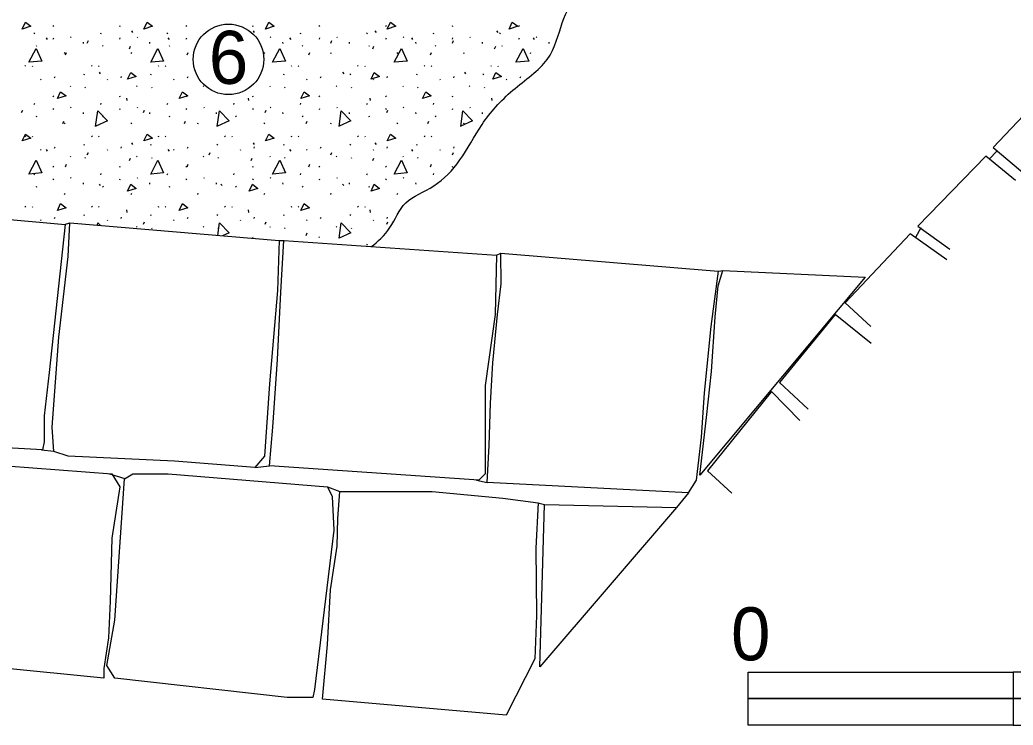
# Model space of a CAD drawing. Extents: x 1 to 19.8, y 6.7 to 26.8.
# Drawn here: x 5.002 to 8.751, y 13.743 to 16.405 of the extents above; entities that cross this region are included whole.
import ezdxf

# ---------------------------------------------------------------- set-up
doc = ezdxf.new("R2010")
doc.units = 0
for name, color, linetype in [('1 Context Lines', 7, 'Continuous'), ('2 Stones', 7, 'Continuous'), ('3 Brick', 7, 'Continuous'), ('5 Text', 7, 'Continuous'), ('Fill', 7, 'Continuous')]:
    doc.layers.add(name, color=color, linetype=linetype)

msp = doc.modelspace()

# ---------------------------------------------------------------- linework, layer by layer
at = {"layer": '1 Context Lines'}
for points in [[(6.3289, 15.5494), (6.3515, 15.5669), (6.4068, 15.6143), (6.444, 15.7255), (6.5693, 15.7697), (6.6679, 15.8689), (6.7391, 16.0118), (6.8556, 16.1437), (7.0142, 16.2476), (7.0435, 16.4004), (7.1069, 16.5121), (7.2264, 16.5428), (7.3677, 16.5861), (7.5234, 16.638), (7.6779, 16.6602), (7.7723, 16.7559), (7.8947, 16.8078), (8.0007, 16.8709), (8.1663, 16.9101), (8.1221, 17.0826), (8.1807, 17.2234), (8.3031, 17.2722), (8.3908, 17.3576), (8.5257, 17.3411), (8.6611, 17.3335), (8.8253, 17.3923), (8.9872, 17.3524), (9.1524, 17.3631), (9.3056, 17.3551), (9.4346, 17.3719), (9.5043, 17.3972), (9.527, 17.4062)], [(3.9054, 15.6858), (3.9123, 15.6998), (3.9429, 15.7561), (4.0577, 15.8616), (4.2732, 15.9554), (4.4881, 16.0827), (4.7489, 16.178), (4.8132, 16.4643), (4.9816, 16.6405), (5.1274, 16.7337), (5.188, 16.7643), (5.2123, 16.7759)]]:
    msp.add_open_spline(points, degree=3, dxfattribs=at)
at = {"layer": '2 Stones'}
for points in [[(7.7508, 13.9431), (8.7508, 13.9431), (8.7508, 13.8431), (7.7508, 13.8431)], [(8.7508, 13.8431), (9.7508, 13.8431), (9.7508, 13.9431), (8.7508, 13.9431)], [(7.7508, 13.8431), (8.7508, 13.8431), (8.7508, 13.7431), (7.7508, 13.7431)], [(8.7508, 13.7431), (9.7508, 13.7431), (9.7508, 13.8431), (8.7508, 13.8431)]]:
    msp.add_lwpolyline(points, close=True, dxfattribs=at)
at = {"layer": '3 Brick'}
for points in [[(9.0587, 16.0731), (8.927, 16.1891), (8.675, 15.9236), (8.8021, 15.8165)], [(8.7597, 15.7987), (8.6482, 15.8901), (8.3917, 15.6269), (8.5121, 15.5399)], [(8.501, 15.4998), (8.3627, 15.5979), (8.1173, 15.3369), (8.2132, 15.2477)], [(8.2154, 15.183), (8.0793, 15.2923), (7.8696, 15.0358), (7.9767, 14.9354)], [(7.9455, 14.893), (7.8384, 15.0023), (7.5975, 14.7034), (7.689, 14.6186)]]:
    msp.add_lwpolyline(points, dxfattribs=at)
for points in [[(4.3654, 15.7055), (5.1731, 15.6327), (5.1427, 15.3533), (5.1124, 15.074), (5.0941, 14.91), (5.0941, 14.8128), (5.0881, 14.7825), (4.3168, 14.825), (4.2986, 14.8736), (4.2925, 14.9829), (4.329, 15.2197), (4.3411, 15.4687)], [(5.1913, 15.6387), (5.9808, 15.5719), (5.9747, 15.3837), (5.9443, 15.0315), (5.9261, 14.7582), (5.8897, 14.7157), (5.586, 14.74), (5.1852, 14.7582), (5.1306, 14.7764), (5.1245, 14.8675), (5.1488, 15.2076), (5.1852, 15.5112)], [(5.999, 15.5719), (6.8006, 15.5173), (6.7962, 15.2935), (6.7581, 15.0254), (6.7581, 14.7703), (6.7581, 14.6914), (6.7338, 14.6671), (5.9443, 14.7217), (5.9565, 14.8675), (5.9747, 15.1226), (5.9868, 15.3776)], [(6.8169, 15.5249), (7.6373, 15.4562), (7.6098, 15.2476), (7.5846, 14.9978), (7.5731, 14.8305), (7.5548, 14.6678), (7.525, 14.6197), (6.7665, 14.6587), (6.7733, 14.7984), (6.7779, 14.9589), (6.7871, 15.1101), (6.8054, 15.2935), (6.8192, 15.4081)], [(7.6556, 15.4585), (8.1919, 15.4333), (7.5686, 14.6862), (7.5938, 14.9039), (7.6121, 15.078), (7.6259, 15.2843), (7.6373, 15.4012)], [(4.5537, 14.7521), (5.3492, 14.6914), (5.3796, 14.6428), (5.3492, 14.4485), (5.3431, 14.2116), (5.3371, 14.072), (5.3188, 13.9566), (5.3188, 13.9201), (4.5233, 13.9991), (4.5537, 14.3817), (4.5658, 14.6367)], [(5.3978, 14.6732), (5.4282, 14.6914), (5.5618, 14.6914), (6.163, 14.6428), (6.1812, 14.6064), (6.1872, 14.4788), (6.1144, 13.8776), (6.1083, 13.8473), (6.0111, 13.8473), (5.3613, 13.9201), (5.331, 13.9687), (5.3613, 14.1388)], [(6.2096, 14.6243), (6.5577, 14.6246), (6.8249, 14.6003), (6.9585, 14.5821), (6.9498, 14.4111), (6.9524, 14.157), (6.9463, 13.993), (6.837, 13.7805), (6.1447, 13.8412), (6.163, 14.0477), (6.1751, 14.2541), (6.1994, 14.4181), (6.2027, 14.5234)], [(6.9828, 14.576), (7.4808, 14.5639), (6.9646, 13.9626)]]:
    msp.add_lwpolyline(points, close=True, dxfattribs=at)
at = {"layer": '5 Text'}
for p, q in [((8.691, 15.9101), (8.6608, 15.8798)), ((8.4019, 15.6195), (8.3825, 15.5838)), ((6.8005, 15.5173), (6.8169, 15.5239)), ((7.6373, 15.4562), (7.6572, 15.4584)), ((8.1138, 15.3396), (8.1173, 15.3369))]:
    msp.add_line(p, q, dxfattribs=at)
msp.add_circle((5.7896, 16.2559), 0.133, dxfattribs=at)
at = {"layer": 'Fill'}
for p, q in [((5.1268, 16.3833), (5.1287, 16.3805)), ((5.3779, 16.3833), (5.3798, 16.3805)), ((5.629, 16.3833), (5.6308, 16.3805)), ((5.88, 16.3833), (5.8819, 16.3805)), ((6.1311, 16.3833), (6.133, 16.3805)), ((6.3822, 16.3833), (6.3841, 16.3805)), ((6.6333, 16.3833), (6.6351, 16.3805)), ((6.8843, 16.3833), (6.8862, 16.3805)), ((5.0566, 16.3516), (5.0585, 16.3559)), ((5.3077, 16.3516), (5.3096, 16.3559)), ((5.4237, 16.3633), (5.4278, 16.3571)), ((5.5588, 16.3516), (5.5607, 16.3559)), ((5.883, 16.3633), (5.8871, 16.3571)), ((6.0609, 16.3516), (6.0628, 16.3559)), ((6.312, 16.3516), (6.3139, 16.3559)), ((6.3424, 16.3633), (6.3464, 16.3571)), ((6.5631, 16.3516), (6.565, 16.3559)), ((6.8017, 16.3633), (6.8058, 16.3571)), ((6.8141, 16.3516), (6.816, 16.3559)), ((5.0635, 16.3079), (5.0654, 16.3051)), ((5.1018, 16.3373), (5.1058, 16.3312)), ((5.1284, 16.3323), (5.1302, 16.3365)), ((5.1938, 16.3414), (5.1957, 16.3386)), ((5.2406, 16.3204), (5.241, 16.3162)), ((5.2569, 16.3173), (5.261, 16.3265)), ((5.3146, 16.3079), (5.3164, 16.3051)), ((5.3794, 16.3323), (5.3813, 16.3365)), ((5.4449, 16.3414), (5.4468, 16.3386)), ((5.4916, 16.3204), (5.4921, 16.3162)), ((5.5611, 16.3373), (5.5652, 16.3312)), ((5.5656, 16.3079), (5.5675, 16.3051)), ((5.6305, 16.3323), (5.6324, 16.3365)), ((5.9471, 16.3414), (5.949, 16.3386)), ((5.9938, 16.3204), (5.9943, 16.3162)), ((6.0204, 16.3373), (6.0245, 16.3312)), ((6.0678, 16.3079), (6.0697, 16.3051)), ((6.1327, 16.3323), (6.1345, 16.3365)), ((6.1756, 16.3173), (6.1796, 16.3265)), ((6.1981, 16.3414), (6.2, 16.3386)), ((6.2449, 16.3204), (6.2453, 16.3162)), ((6.3189, 16.3079), (6.3208, 16.3051)), ((6.3837, 16.3323), (6.3856, 16.3365)), ((6.4492, 16.3414), (6.4511, 16.3386)), ((6.4797, 16.3373), (6.4838, 16.3312)), ((6.4959, 16.3204), (6.4964, 16.3162)), ((6.5699, 16.3079), (6.5718, 16.3051)), ((6.6348, 16.3323), (6.6367, 16.3365)), ((6.6349, 16.3173), (6.639, 16.3265)), ((6.7003, 16.3414), (6.7022, 16.3386)), ((6.747, 16.3204), (6.7475, 16.3162)), ((6.821, 16.3079), (6.8229, 16.3051)), ((6.8859, 16.3323), (6.8878, 16.3365)), ((6.939, 16.3373), (6.9431, 16.3312)), ((6.9514, 16.3414), (6.9533, 16.3386)), ((6.9981, 16.3204), (6.9986, 16.3162)), ((5.1713, 16.2775), (5.1732, 16.2818)), ((5.1743, 16.2726), (5.1784, 16.2818)), ((5.416, 16.296), (5.4201, 16.3052)), ((5.4224, 16.2775), (5.4243, 16.2818)), ((5.6336, 16.2726), (5.6377, 16.2818)), ((5.9245, 16.2775), (5.9264, 16.2818)), ((6.093, 16.2726), (6.0971, 16.2818)), ((6.1756, 16.2775), (6.1775, 16.2818)), ((6.3346, 16.296), (6.3387, 16.3052)), ((6.4267, 16.2775), (6.4286, 16.2818)), ((6.5523, 16.2726), (6.5564, 16.2818)), ((6.6778, 16.2775), (6.6797, 16.2818)), ((6.794, 16.296), (6.798, 16.3052)), ((6.9288, 16.2775), (6.9307, 16.2818)), ((5.0217, 16.2324), (5.0236, 16.2296)), ((5.0486, 16.2313), (5.0505, 16.2285)), ((5.2728, 16.2324), (5.2747, 16.2296)), ((5.2997, 16.2313), (5.3015, 16.2285)), ((5.5239, 16.2324), (5.5257, 16.2296)), ((5.5507, 16.2313), (5.5526, 16.2285)), ((6.026, 16.2324), (6.0279, 16.2296)), ((6.0529, 16.2313), (6.0548, 16.2285)), ((6.2771, 16.2324), (6.279, 16.2296)), ((6.304, 16.2313), (6.3059, 16.2285)), ((6.5282, 16.2324), (6.5301, 16.2296)), ((6.555, 16.2313), (6.5569, 16.2285)), ((6.7792, 16.2324), (6.7811, 16.2296)), ((6.8061, 16.2313), (6.808, 16.2285)), ((5.2449, 16.1974), (5.2468, 16.2017)), ((5.3018, 16.2073), (5.3059, 16.2012)), ((5.496, 16.1974), (5.4979, 16.2017)), ((5.7471, 16.1974), (5.749, 16.2017)), ((5.9982, 16.1974), (6, 16.2017)), ((6.2204, 16.2073), (6.2245, 16.2012)), ((6.2492, 16.1974), (6.2511, 16.2017)), ((6.5003, 16.1974), (6.5022, 16.2017)), ((6.6798, 16.2073), (6.6838, 16.2012)), ((6.7514, 16.1974), (6.7533, 16.2017)), ((5.0802, 16.1811), (5.0821, 16.1782)), ((5.1331, 16.1866), (5.135, 16.1908)), ((5.1921, 16.1564), (5.194, 16.1535)), ((5.3313, 16.1811), (5.3332, 16.1782)), ((5.3841, 16.1866), (5.386, 16.1908)), ((5.4431, 16.1564), (5.445, 16.1535)), ((5.5824, 16.1811), (5.5843, 16.1782)), ((5.6352, 16.1866), (5.6371, 16.1908)), ((5.6942, 16.1564), (5.6961, 16.1535)), ((5.9453, 16.1564), (5.9472, 16.1535)), ((6.0846, 16.1811), (6.0864, 16.1782)), ((6.1374, 16.1866), (6.1393, 16.1908)), ((6.1964, 16.1564), (6.1983, 16.1535)), ((6.3356, 16.1811), (6.3375, 16.1782)), ((6.3885, 16.1866), (6.3903, 16.1908)), ((6.4475, 16.1564), (6.4493, 16.1535)), ((6.5867, 16.1811), (6.5886, 16.1782)), ((6.6395, 16.1866), (6.6414, 16.1908)), ((6.6985, 16.1564), (6.7004, 16.1535)), ((6.8378, 16.1811), (6.8397, 16.1782)), ((6.8906, 16.1866), (6.8925, 16.1908)), ((5.2478, 16.1513), (5.2497, 16.1484)), ((5.4989, 16.1513), (5.5008, 16.1484)), ((6.0011, 16.1513), (6.003, 16.1484)), ((6.2522, 16.1513), (6.254, 16.1484)), ((6.5032, 16.1513), (6.5051, 16.1484)), ((6.7543, 16.1513), (6.7562, 16.1484)), ((5.0566, 16.0861), (5.0585, 16.0903)), ((5.1268, 16.1178), (5.1287, 16.1149)), ((5.3077, 16.0861), (5.3096, 16.0903)), ((5.3779, 16.1178), (5.3798, 16.1149)), ((5.4049, 16.1095), (5.4059, 16.1003)), ((5.5588, 16.0861), (5.5607, 16.0903)), ((5.629, 16.1178), (5.6308, 16.1149)), ((5.8098, 16.0861), (5.8117, 16.0903)), ((5.8642, 16.1095), (5.8652, 16.1003)), ((5.88, 16.1178), (5.8819, 16.1149)), ((6.0609, 16.0861), (6.0628, 16.0903)), ((6.1311, 16.1178), (6.133, 16.1149)), ((6.312, 16.0861), (6.3139, 16.0903)), ((6.3235, 16.1095), (6.3245, 16.1003)), ((6.3822, 16.1178), (6.3841, 16.1149)), ((6.5631, 16.0861), (6.565, 16.0903)), ((6.6333, 16.1178), (6.6351, 16.1149)), ((6.7828, 16.1095), (6.7839, 16.1003)), ((5.0091, 16.0554), (5.0132, 16.0646)), ((5.1284, 16.0667), (5.1302, 16.0709)), ((5.1938, 16.0759), (5.1957, 16.073)), ((5.2406, 16.0548), (5.241, 16.0506)), ((5.3794, 16.0667), (5.3813, 16.0709)), ((5.4449, 16.0759), (5.4468, 16.073)), ((5.4685, 16.0554), (5.4725, 16.0646)), ((5.4916, 16.0548), (5.4921, 16.0506)), ((5.6305, 16.0667), (5.6324, 16.0709)), ((5.696, 16.0759), (5.6979, 16.073)), ((5.7427, 16.0548), (5.7432, 16.0506)), ((5.8816, 16.0667), (5.8835, 16.0709)), ((5.9278, 16.0554), (5.9319, 16.0646)), ((5.9471, 16.0759), (5.949, 16.073)), ((5.9938, 16.0548), (5.9943, 16.0506)), ((6.1327, 16.0667), (6.1345, 16.0709)), ((6.1981, 16.0759), (6.2, 16.073)), ((6.2449, 16.0548), (6.2453, 16.0506)), ((6.3837, 16.0667), (6.3856, 16.0709)), ((6.3871, 16.0554), (6.3912, 16.0646)), ((6.4492, 16.0759), (6.4511, 16.073)), ((6.4959, 16.0548), (6.4964, 16.0506)), ((6.6348, 16.0667), (6.6367, 16.0709)), ((6.7003, 16.0759), (6.7022, 16.073)), ((6.747, 16.0548), (6.7475, 16.0506)), ((5.0635, 16.0423), (5.0654, 16.0395)), ((5.1641, 16.0136), (5.1682, 16.0228)), ((5.1713, 16.012), (5.1732, 16.0162)), ((5.3146, 16.0423), (5.3164, 16.0395)), ((5.4224, 16.012), (5.4243, 16.0162)), ((5.5656, 16.0423), (5.5675, 16.0395)), ((5.6234, 16.0136), (5.6275, 16.0228)), ((5.6735, 16.012), (5.6753, 16.0162)), ((5.8167, 16.0423), (5.8186, 16.0395)), ((5.9245, 16.012), (5.9264, 16.0162)), ((6.0678, 16.0423), (6.0697, 16.0395)), ((6.0828, 16.0136), (6.0869, 16.0228)), ((6.1756, 16.012), (6.1775, 16.0162)), ((6.3189, 16.0423), (6.3208, 16.0395)), ((6.4267, 16.012), (6.4286, 16.0162)), ((6.5421, 16.0136), (6.5462, 16.0228)), ((6.5699, 16.0423), (6.5718, 16.0395)), ((6.6778, 16.012), (6.6797, 16.0162)), ((5.0217, 15.9669), (5.0236, 15.964)), ((5.0486, 15.9658), (5.0505, 15.963)), ((5.2449, 15.9319), (5.2468, 15.9361)), ((5.2728, 15.9669), (5.2747, 15.964)), ((5.2997, 15.9658), (5.3015, 15.963)), ((5.4237, 15.9412), (5.4278, 15.9351)), ((5.496, 15.9319), (5.4979, 15.9361)), ((5.5239, 15.9669), (5.5257, 15.964)), ((5.5507, 15.9658), (5.5526, 15.963)), ((5.7471, 15.9319), (5.749, 15.9361)), ((5.7749, 15.9669), (5.7768, 15.964)), ((5.8018, 15.9658), (5.8037, 15.963)), ((5.883, 15.9412), (5.8871, 15.9351)), ((5.9982, 15.9319), (6, 15.9361)), ((6.026, 15.9669), (6.0279, 15.964)), ((6.0529, 15.9658), (6.0548, 15.963)), ((6.2492, 15.9319), (6.2511, 15.9361)), ((6.2771, 15.9669), (6.279, 15.964)), ((6.304, 15.9658), (6.3059, 15.963)), ((6.3424, 15.9412), (6.3464, 15.9351)), ((6.5003, 15.9319), (6.5022, 15.9361)), ((6.5282, 15.9669), (6.5301, 15.964)), ((6.555, 15.9658), (6.5569, 15.963)), ((5.0802, 15.9155), (5.0821, 15.9127)), ((5.1018, 15.9153), (5.1058, 15.9092)), ((5.1331, 15.921), (5.135, 15.9253)), ((5.2569, 15.8953), (5.261, 15.9045)), ((5.3313, 15.9155), (5.3332, 15.9127)), ((5.3841, 15.921), (5.386, 15.9253)), ((5.5611, 15.9153), (5.5652, 15.9092)), ((5.5824, 15.9155), (5.5843, 15.9127)), ((5.6352, 15.921), (5.6371, 15.9253)), ((5.7162, 15.8953), (5.7203, 15.9045)), ((5.8335, 15.9155), (5.8354, 15.9127)), ((5.8863, 15.921), (5.8882, 15.9253)), ((6.0204, 15.9153), (6.0245, 15.9092)), ((6.0846, 15.9155), (6.0864, 15.9127)), ((6.1374, 15.921), (6.1393, 15.9253)), ((6.1756, 15.8953), (6.1796, 15.9045)), ((6.3356, 15.9155), (6.3375, 15.9127)), ((6.3885, 15.921), (6.3903, 15.9253)), ((6.4797, 15.9153), (6.4838, 15.9092)), ((6.5867, 15.9155), (6.5886, 15.9127)), ((6.6349, 15.8953), (6.639, 15.9045)), ((6.6395, 15.921), (6.6414, 15.9253)), ((5.1743, 15.8506), (5.1784, 15.8597)), ((5.1921, 15.8908), (5.194, 15.888)), ((5.2478, 15.8857), (5.2497, 15.8829)), ((5.416, 15.874), (5.4201, 15.8832)), ((5.4431, 15.8908), (5.445, 15.888)), ((5.4989, 15.8857), (5.5008, 15.8829)), ((5.6336, 15.8506), (5.6377, 15.8597)), ((5.6942, 15.8908), (5.6961, 15.888)), ((5.75, 15.8857), (5.7519, 15.8829)), ((5.8753, 15.874), (5.8794, 15.8832)), ((5.9453, 15.8908), (5.9472, 15.888)), ((6.0011, 15.8857), (6.003, 15.8829)), ((6.093, 15.8506), (6.0971, 15.8597)), ((6.1964, 15.8908), (6.1983, 15.888)), ((6.2522, 15.8857), (6.254, 15.8829)), ((6.3346, 15.874), (6.3387, 15.8832)), ((6.4475, 15.8908), (6.4493, 15.888)), ((6.5032, 15.8857), (6.5051, 15.8829)), ((6.5523, 15.8506), (6.5564, 15.8597)), ((5.0566, 15.8205), (5.0585, 15.8247)), ((5.1268, 15.8522), (5.1287, 15.8494)), ((5.3077, 15.8205), (5.3096, 15.8247)), ((5.3779, 15.8522), (5.3798, 15.8494)), ((5.5588, 15.8205), (5.5607, 15.8247)), ((5.629, 15.8522), (5.6308, 15.8494)), ((5.8098, 15.8205), (5.8117, 15.8247)), ((5.88, 15.8522), (5.8819, 15.8494)), ((6.0609, 15.8205), (6.0628, 15.8247)), ((6.1311, 15.8522), (6.133, 15.8494)), ((6.312, 15.8205), (6.3139, 15.8247)), ((6.3822, 15.8522), (6.3841, 15.8494)), ((6.5631, 15.8205), (6.565, 15.8247)), ((6.6333, 15.8522), (6.6351, 15.8494)), ((5.1284, 15.8011), (5.1302, 15.8054)), ((5.1938, 15.8103), (5.1957, 15.8075)), ((5.2406, 15.7893), (5.241, 15.785)), ((5.3018, 15.7853), (5.3059, 15.7792)), ((5.3794, 15.8011), (5.3813, 15.8054)), ((5.4449, 15.8103), (5.4468, 15.8075)), ((5.4916, 15.7893), (5.4921, 15.785)), ((5.6305, 15.8011), (5.6324, 15.8054)), ((5.696, 15.8103), (5.6979, 15.8075)), ((5.7427, 15.7893), (5.7432, 15.785)), ((5.7611, 15.7853), (5.7652, 15.7792)), ((5.8816, 15.8011), (5.8835, 15.8054)), ((5.9471, 15.8103), (5.949, 15.8075)), ((5.9938, 15.7893), (5.9943, 15.785)), ((6.1327, 15.8011), (6.1345, 15.8054)), ((6.1981, 15.8103), (6.2, 15.8075)), ((6.2204, 15.7853), (6.2245, 15.7792)), ((6.2449, 15.7893), (6.2453, 15.785)), ((6.3837, 15.8011), (6.3856, 15.8054)), ((6.4492, 15.8103), (6.4511, 15.8075)), ((6.4959, 15.7893), (6.4964, 15.785)), ((5.0635, 15.7768), (5.0654, 15.7739)), ((5.1713, 15.7464), (5.1732, 15.7506)), ((5.3146, 15.7768), (5.3164, 15.7739)), ((5.4224, 15.7464), (5.4243, 15.7506)), ((5.5656, 15.7768), (5.5675, 15.7739)), ((5.6735, 15.7464), (5.6753, 15.7506)), ((5.8167, 15.7768), (5.8186, 15.7739)), ((5.9245, 15.7464), (5.9264, 15.7506)), ((6.0678, 15.7768), (6.0697, 15.7739)), ((6.1756, 15.7464), (6.1775, 15.7506)), ((6.3189, 15.7768), (6.3208, 15.7739)), ((6.4267, 15.7464), (6.4286, 15.7506)), ((5.0217, 15.7013), (5.0236, 15.6985)), ((5.0486, 15.7002), (5.0505, 15.6974)), ((5.2449, 15.6663), (5.2468, 15.6706)), ((5.2728, 15.7013), (5.2747, 15.6985)), ((5.2997, 15.7002), (5.3015, 15.6974)), ((5.4049, 15.6875), (5.4059, 15.6783)), ((5.496, 15.6663), (5.4979, 15.6706)), ((5.5239, 15.7013), (5.5257, 15.6985)), ((5.5507, 15.7002), (5.5526, 15.6974)), ((5.7471, 15.6663), (5.749, 15.6706)), ((5.7749, 15.7013), (5.7768, 15.6985)), ((5.8018, 15.7002), (5.8037, 15.6974)), ((5.8642, 15.6875), (5.8652, 15.6783)), ((5.9982, 15.6663), (6, 15.6706)), ((6.026, 15.7013), (6.0279, 15.6985)), ((6.0529, 15.7002), (6.0548, 15.6974)), ((6.2492, 15.6663), (6.2511, 15.6706)), ((6.2771, 15.7013), (6.279, 15.6985)), ((6.304, 15.7002), (6.3059, 15.6974)), ((6.3235, 15.6875), (6.3245, 15.6783)), ((5.0802, 15.6499), (5.0821, 15.6471)), ((5.1331, 15.6555), (5.135, 15.6597)), ((5.1708, 15.6329), (5.1913, 15.6387)), ((5.3313, 15.6499), (5.3332, 15.6471)), ((5.3841, 15.6555), (5.386, 15.6597)), ((5.4685, 15.6334), (5.4725, 15.6426)), ((5.5824, 15.6499), (5.5843, 15.6471)), ((5.6352, 15.6555), (5.6371, 15.6597)), ((5.8335, 15.6499), (5.8354, 15.6471)), ((5.8863, 15.6555), (5.8882, 15.6597)), ((5.9278, 15.6334), (5.9319, 15.6426)), ((6.0846, 15.6499), (6.0864, 15.6471)), ((6.1374, 15.6555), (6.1393, 15.6597)), ((6.3356, 15.6499), (6.3375, 15.6471)), ((6.3871, 15.6334), (6.3912, 15.6426)), ((6.3885, 15.6555), (6.3903, 15.6597)), ((5.4431, 15.6253), (5.445, 15.6224)), ((5.4989, 15.6202), (5.5008, 15.6173)), ((5.6942, 15.6253), (5.6961, 15.6224)), ((5.75, 15.6202), (5.7519, 15.6173)), ((5.9453, 15.6253), (5.9472, 15.6224)), ((6.0011, 15.6202), (6.003, 15.6173)), ((6.0828, 15.5916), (6.0869, 15.6007)), ((6.1964, 15.6253), (6.1983, 15.6224)), ((6.2522, 15.6202), (6.254, 15.6173)), ((5.88, 15.5866), (5.8819, 15.5838)), ((5.9808, 15.5719), (5.9994, 15.5719)), ((6.1311, 15.5866), (6.133, 15.5838)), ((6.312, 15.5549), (6.3139, 15.5592)), ((5.0837, 14.7827), (5.1306, 14.7765)), ((5.8897, 14.7157), (5.9443, 14.7217)), ((5.3404, 14.6921), (5.3981, 14.6734)), ((6.7256, 14.6677), (6.7665, 14.6587)), ((6.163, 14.6428), (6.2096, 14.6243)), ((7.5254, 14.6204), (7.4805, 14.5639)), ((6.9571, 14.5823), (6.9828, 14.576))]:
    msp.add_line(p, q, dxfattribs=at)
for points in [[(5.0112, 16.3704), (5.0234, 16.3959), (5.0438, 16.3806), (5.0112, 16.3704)], [(5.4705, 16.3704), (5.4827, 16.3959), (5.5031, 16.3806), (5.4705, 16.3704)], [(5.9298, 16.3704), (5.9421, 16.3959), (5.9624, 16.3806), (5.9298, 16.3704)], [(6.3891, 16.3704), (6.4014, 16.3959), (6.4218, 16.3806), (6.3891, 16.3704)], [(6.8484, 16.3704), (6.8607, 16.3959), (6.8811, 16.3806), (6.8484, 16.3704)], [(5.0367, 16.2451), (5.0642, 16.2971), (5.0856, 16.2491), (5.0377, 16.2451)], [(5.496, 16.2451), (5.5235, 16.2971), (5.5449, 16.2491), (5.497, 16.2451)], [(5.9553, 16.2451), (5.9828, 16.2971), (6.0043, 16.2491), (5.9563, 16.2451)], [(6.4146, 16.2451), (6.4422, 16.2971), (6.4636, 16.2491), (6.4156, 16.2451)], [(6.8739, 16.2451), (6.9015, 16.2971), (6.9229, 16.2491), (6.875, 16.2451)], [(5.4089, 16.1808), (5.4211, 16.2063), (5.4415, 16.191), (5.4089, 16.1808)], [(6.3275, 16.1808), (6.3397, 16.2063), (6.3601, 16.191), (6.3275, 16.1808)], [(6.7868, 16.1808), (6.799, 16.2063), (6.8194, 16.191), (6.7868, 16.1808)], [(5.1439, 16.1079), (5.1562, 16.1334), (5.1766, 16.1181), (5.1439, 16.1079)], [(5.6033, 16.1079), (5.6155, 16.1334), (5.6359, 16.1181), (5.6033, 16.1079)], [(6.0626, 16.1079), (6.0748, 16.1334), (6.0952, 16.1181), (6.0626, 16.1079)], [(6.5219, 16.1079), (6.5341, 16.1334), (6.5545, 16.1181), (6.5219, 16.1079)], [(5.2882, 16.003), (5.2963, 16.0613), (5.3328, 16.0236), (5.2891, 16.0034)], [(5.7475, 16.003), (5.7556, 16.0613), (5.7921, 16.0236), (5.7485, 16.0034)], [(6.2068, 16.003), (6.2149, 16.0613), (6.2514, 16.0236), (6.2078, 16.0034)], [(6.6661, 16.003), (6.6742, 16.0613), (6.7107, 16.0236), (6.6671, 16.0034)], [(5.0112, 15.9483), (5.0234, 15.9738), (5.0438, 15.9585), (5.0112, 15.9483)], [(5.4705, 15.9483), (5.4827, 15.9738), (5.5031, 15.9585), (5.4705, 15.9483)], [(5.9298, 15.9483), (5.9421, 15.9738), (5.9624, 15.9585), (5.9298, 15.9483)], [(6.3891, 15.9483), (6.4014, 15.9738), (6.4218, 15.9585), (6.3891, 15.9483)], [(5.0367, 15.823), (5.0642, 15.875), (5.0856, 15.8271), (5.0377, 15.823)], [(5.496, 15.823), (5.5235, 15.875), (5.5449, 15.8271), (5.497, 15.823)], [(5.9553, 15.823), (5.9828, 15.875), (6.0043, 15.8271), (5.9563, 15.823)], [(6.4146, 15.823), (6.4422, 15.875), (6.4636, 15.8271), (6.4156, 15.823)], [(5.4089, 15.7588), (5.4211, 15.7843), (5.4415, 15.769), (5.4089, 15.7588)], [(5.8682, 15.7588), (5.8804, 15.7843), (5.9008, 15.769), (5.8682, 15.7588)], [(6.3275, 15.7588), (6.3397, 15.7843), (6.3601, 15.769), (6.3275, 15.7588)], [(5.1439, 15.6859), (5.1562, 15.7114), (5.1766, 15.6961), (5.1439, 15.6859)], [(5.6033, 15.6859), (5.6155, 15.7114), (5.6359, 15.6961), (5.6033, 15.6859)], [(6.0626, 15.6859), (6.0748, 15.7114), (6.0952, 15.6961), (6.0626, 15.6859)], [(5.295, 15.63), (5.2963, 15.6393), (5.3062, 15.629)], [(5.749, 15.5916), (5.7556, 15.6393), (5.7921, 15.6016), (5.7671, 15.59)], [(6.2068, 15.581), (6.2149, 15.6393), (6.2514, 15.6016), (6.2078, 15.5814)]]:
    msp.add_lwpolyline(points, dxfattribs=at)

# ---------------------------------------------------------------- texts
at = {"layer": '2 Stones'}
msp.add_text('0', height=0.2, dxfattribs=at).set_placement((7.6862, 13.9877))
at = {"layer": '5 Text'}
msp.add_text('6', height=0.2, dxfattribs=at).set_placement((5.7154, 16.1635))

doc.saveas('drawing.dxf')
